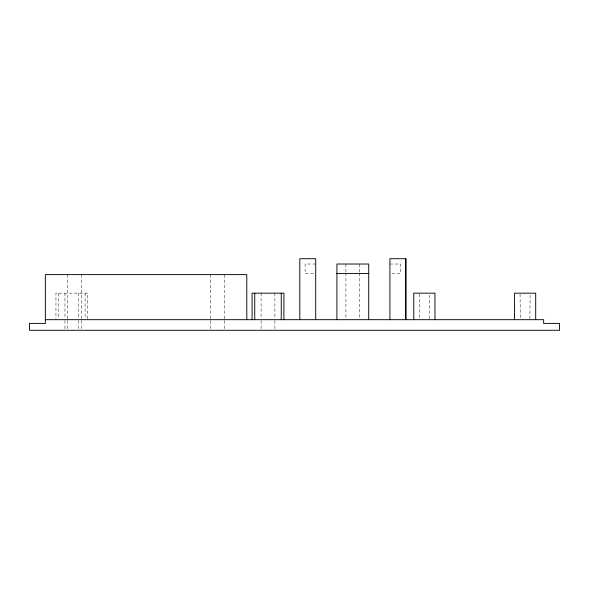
<?xml version="1.0" encoding="UTF-8"?>
<svg xmlns="http://www.w3.org/2000/svg" width="589" height="589" viewBox="0 0 589 589"><rect width="100%" height="100%" fill="white"/><g stroke="black" fill="none" stroke-linecap="round" stroke-linejoin="round"><path stroke-width="0.44" stroke-dasharray="2.94 2.21" d="M429.153 318.767L429.41 293.175M529.872 318.767L530.129 293.175M315.704 264.019L305.102 264.019L305.102 273.561L315.704 273.561M389.918 264.019L400.52 264.019L400.52 273.561L389.918 273.561M520.065 294.088L520.315 318.767M419.346 294.088L419.596 318.767M359.702 264.019L359.702 272.228M359.702 273.141L359.702 318.767M345.92 264.019L345.92 272.228M345.92 273.141L345.92 318.767M274.886 293.175L274.886 318.767M274.886 320.563L274.886 330.282M261.104 293.175L261.104 318.767M261.104 320.563L261.104 330.282M224.527 274.621L224.527 318.759M224.527 320.563L224.527 330.282M210.744 274.621L210.744 318.759M210.744 320.563L210.744 330.282M87.761 318.767L87.761 293.175L55.955 293.175L55.955 318.767M85.11 293.175L85.11 318.767M81.4 274.621L81.4 318.759M81.4 320.563L81.4 330.282M78.749 293.175L78.749 318.767M78.749 320.563L78.749 330.282M67.617 274.621L67.617 318.759M67.617 320.563L67.617 330.282M64.967 293.175L64.967 318.767M64.967 320.563L64.967 330.282M58.605 293.175L58.605 318.767"/><path stroke-width="0.88" d="M405.821 258.718L405.821 319.68L405.821 258.718L389.918 258.718L389.918 319.68M336.908 273.561L368.714 273.561M45.353 319.68L543.647 319.68L543.647 323.39L559.55 323.39L559.55 330.282L29.45 330.282L29.45 323.39L45.353 323.39L45.353 274.621L246.791 274.621L246.791 319.68M535.696 319.68L535.696 293.175L514.491 293.175L514.491 319.68M434.976 319.68L434.976 293.175L413.772 293.175L413.772 319.68M368.714 319.68L368.714 264.019L336.908 264.019L336.908 319.68M315.704 319.68L315.704 258.718L299.801 258.718L299.801 319.68M283.898 319.68L283.898 293.175L252.092 293.175L252.092 319.68M281.248 293.175L281.248 319.68M254.742 293.175L254.742 319.68"/></g></svg>
